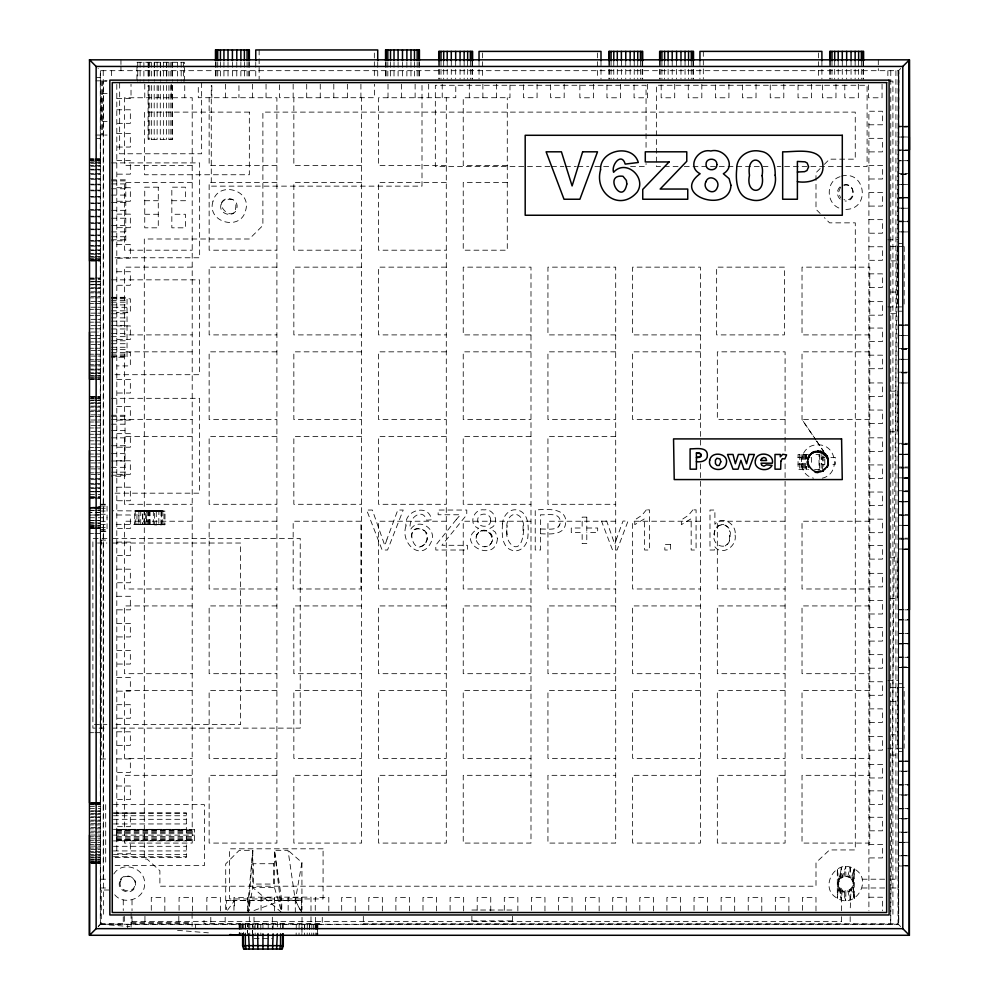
<?xml version="1.0" encoding="UTF-8"?>
<svg xmlns="http://www.w3.org/2000/svg" width="999" height="999" viewBox="0 0 999 999"><rect width="100%" height="100%" fill="white"/><g stroke="black" fill="none" stroke-linecap="round" stroke-linejoin="round"><path stroke-width="0.75" stroke-dasharray="5 3.75" d="M89.435 278.421L100.624 278.434L100.624 210.265L97.852 210.265M100.624 802.809L97.852 802.809L100.624 802.871L100.624 450.449L97.852 450.449M97.852 396.84L100.624 396.84L100.624 332.043L97.852 332.043M100.624 135.052L100.624 159.44L95.08 159.44M295.304 912.661L295.304 900.461L288.037 850.324L274.475 850.324L274.475 887.574L281.755 912.661L252.797 887.574L252.797 850.324L239.248 850.324L225.712 863.885L225.712 912.661M890.783 70.679L890.683 924.25L898.713 80.145L898.563 855.619M898.563 231.943L898.713 70.679L100.287 70.679L98.114 68.519M142.795 510.951L146.528 510.951L146.491 524.512L142.757 524.5L142.795 510.951L136.95 510.939L136.938 524.487L164.922 524.7L165.035 511.151L156.306 511.001L156.219 524.562L160.976 524.6L161.064 511.051L142.557 510.951L142.495 524.5L160.976 524.6L134.69 524.487L134.74 510.939L161.064 511.051L136.95 510.939L158.891 511.026L158.804 524.575L112.974 524.313M507.367 534.815C502.11 507.042 528.421 508.179 523.064 534.802C519.967 558.778 502.16 541.92 507.392 525.761M909.402 150.637L898.713 150.637L898.713 70.679L898.625 924.25M909.565 197.39L898.563 197.952L898.713 70.679L898.563 444.305L909.402 444.305M135.177 524.487L135.24 510.939L112.987 510.764M140.734 524.5L140.772 510.939M150.012 524.525L150.062 510.964M898.713 80.145L898.563 126.923L909.402 126.923M146.903 524.525L146.99 510.976L145.692 510.964L145.604 524.525L146.903 524.525L163.923 524.662L164.036 511.113L144.206 510.964L144.131 524.512L164.922 524.7M153.272 524.537L153.346 510.988M898.638 174.238L898.713 160.802L898.713 173.676M147.989 524.537L148.077 510.988L146.99 510.976L164.036 511.113M148.851 524.562L148.951 511.001L148.077 510.988M149.463 524.575L148.951 511.001M149.838 524.587L149.575 511.026M162.687 524.637L162.787 511.088M841.395 910.751L841.395 899.962L838.81 885.489L837.312 898.263L837.312 868.93L838.81 885.489L842.219 889.922L845.778 900.536L845.866 890.896C856.48 890.097 852.921 875.648 854.257 868.93C835.826 857.329 818.056 888.099 837.312 898.263C855.743 909.864 873.513 879.095 854.257 868.93L851.023 878.433L852.921 881.705L854.257 898.263L851.023 888.76L850.174 910.589M714.485 535.314C712.075 521.59 732.891 521.69 730.082 535.501C730.981 553.546 708.104 546.615 715.072 530.656M840.696 878.433L841.395 867.232L842.219 877.272L838.81 881.705L837.312 898.263M847.751 876.548L850.174 867.232L849.512 877.272L845.866 876.298L842.219 877.272L845.778 866.657L845.866 876.298M248.164 912.661L252.797 850.324L248.164 900.461L248.164 912.661L252.797 887.574L274.475 887.574M411.388 537.062C411.039 523.001 432.629 528.746 426.561 541.196C413.449 562.237 402.048 518.344 424.912 530.806M839.547 887.249L841.395 899.962L842.219 889.922L845.866 890.896M476.123 538.473C476.923 522.04 502.072 535.414 488.886 545.392C481.193 550.736 471.453 539.522 478.396 532.754C489.51 522.527 499.425 546.253 484.303 546.665M852.921 881.705L854.257 868.93L854.257 898.263L852.184 887.249M729.495 540.359L729.52 530.581M898.713 221.104L898.563 208.229M839.547 879.944L841.395 867.232L838.81 881.705L837.312 868.93M300.175 909.939L295.317 900.474L301.935 862.524L288.037 850.324M540.521 529.045C546.715 528.596 560.152 531.793 560.289 521.765C559.989 511.725 546.815 515.359 540.521 514.76L540.521 550.012L535.227 550.012L535.227 510.039C545.616 509.128 568.256 507.092 565.546 524.05C563.698 535.664 549.025 533.978 540.521 533.766M843.98 876.548L845.778 866.657M852.184 879.944L854.257 868.93M425.861 542.782L426.985 539.373L425.874 532.105M476.261 536.838C477.609 528.459 490.921 528.658 492.245 536.95M558.141 527.135L559.752 524.837M227.485 910.226L234.615 900.461L301.561 900.449L301.561 909.59M113.861 873.963C122.165 860.364 145.342 867.744 144.568 883.603C145.317 900.249 120.642 906.855 112.962 892.07M840.596 187.2L838.411 192.47L840.596 197.74M840.034 186.888C836.151 190.26 836.687 197.028 841.071 199.738M900.636 68.519L898.476 70.679L898.476 924.425L900.636 926.597M820.167 168.544L815.996 172.715L815.996 209.303L820.167 213.474M824.337 164.373L829.545 159.166L855.256 159.166L855.256 112.113L262.887 112.113L262.887 225.449L249.338 238.998L144.306 238.998L144.306 859.053L147.028 859.053L159.89 870.766L159.89 886.2L815.996 886.2L815.996 862.612L829.545 849.937L855.294 849.937L855.294 222.852L829.545 222.852L824.337 217.632M98.114 926.597L100.287 924.425L100.287 70.679M98.514 926.26L100.524 924.25L898.713 924.25L898.563 842.607L909.402 842.607M716.832 527.235L719.392 525.137M725.174 545.929L727.734 543.843M424.887 544.155L422.427 546.028L419.543 546.665M840.122 176.673C824.849 181.169 825.973 205.469 841.483 208.828M822.277 478.184C840.921 474.075 836.962 444.031 817.894 444.892C798.838 444.031 794.879 474.075 813.511 478.184M254.008 910.539L281.768 900.449L301.561 900.449L226.348 900.449L226.348 909.59M841.483 176.111C865.658 169.805 870.853 209.241 845.866 209.403M843.93 185.265C855.831 182.068 855.831 202.859 843.93 199.663M843.793 184.965C855.344 182.218 856.917 201.923 845.067 201.036M89.435 507.542L93.594 507.292M94.98 507.205L100.524 506.868M89.435 507.892L93.594 507.642M94.98 507.554L100.524 507.23M93.594 508.678L89.435 508.903L100.287 508.416M94.98 508.616L100.524 508.316M89.435 507.442L100.287 506.955M89.435 507.804L100.287 507.33M89.435 510.514L93.594 510.339M94.98 510.277L100.524 510.039M89.435 510.477L100.287 510.127M100.524 512.287L89.435 512.624L100.287 512.375M93.594 515.009L89.435 515.072L100.287 514.997M94.98 514.985L100.524 514.897M720.841 524.612L723.925 524.6M96.466 77.46L100.524 77.46M95.904 80.844L107.105 80.844M106.656 81.119L103.534 81.119L103.534 914.535L106.656 914.535M889.797 81.119L892.919 81.119L892.919 914.535L889.797 914.535M107.105 93.606L101.299 93.606L101.299 121.578L107.105 121.578M116.796 98.464L131.019 98.464L131.019 84.228M116.796 109.79L130.345 109.79L130.345 123.339L116.796 123.339M868.893 124.788L882.442 124.788L882.442 111.239L868.893 111.239L868.893 910.776M898.625 126.199L903.208 126.199M904.732 126.199L909.315 126.199M901.66 126.811L907.854 126.811M116.796 133.504L130.345 133.504L130.345 147.053L116.796 147.053M95.879 135.052L107.055 135.052M901.66 136.975L907.854 136.975M898.625 137.038L909.315 137.038M96.466 138.436L100.524 138.436M868.893 138.337L882.442 138.337L882.442 151.885L868.893 151.885M898.625 149.912L903.271 149.912M904.819 149.912L909.465 149.912M901.772 150.524L907.879 150.524M89.435 158.766L93.594 158.766M94.98 158.766L100.524 158.766M89.435 159.203L93.594 159.203M94.98 159.203L100.524 159.203M89.535 159.44L93.694 159.44M89.535 159.877L93.694 159.877M95.08 159.877L100.624 159.877M89.435 160.502L93.594 160.502M94.98 160.502L100.524 160.502M116.796 160.602L130.345 160.602L130.345 174.151L116.796 174.151M909.402 160.689L898.713 160.689L898.563 174.35L909.402 174.35M898.625 160.752L909.465 160.752M90.921 161.176L96.466 161.176M97.852 161.176L100.624 161.176M89.435 162.637L93.594 162.637M94.98 162.637L100.524 162.637M111.551 162.899L199.638 162.899L199.638 257.767L113.099 257.767M90.921 163.312L96.466 163.312M97.852 163.312L100.624 163.312M192.208 165.509L124.45 165.509L124.45 97.752L192.208 97.752L192.208 843.081L124.45 843.081L124.45 775.324L192.208 775.324M276.898 165.509L209.141 165.509L209.141 97.752M361.601 165.509L293.843 165.509L293.843 97.752L374.463 97.702L374.463 84.153M446.291 165.509L378.534 165.509L378.534 97.752L455.769 97.702L455.769 84.153M507.28 165.509L463.236 165.509L463.236 97.752L509.977 97.702L509.977 84.153M868.893 165.447L882.442 165.447L882.442 178.996L868.893 178.996M89.435 165.572L93.594 165.572M94.98 165.572L100.524 165.572M90.921 166.259L96.466 166.259M97.852 166.259L100.624 166.259M549.987 166.583L435.327 166.583L435.327 85.277L646.053 85.277L646.053 149.713M551.535 166.583L563.936 166.583M565.484 166.583L576.323 166.583M577.872 166.583L588.723 166.583M594.917 166.583L611.962 166.583M630.556 166.583L646.053 166.583L646.053 163.524M678.059 166.571L656.368 166.571L656.368 85.265L867.095 85.265L867.095 166.571L777.222 166.571M684.253 166.571L771.028 166.571M89.435 169.268L93.594 169.268M94.98 169.268L100.524 169.268M90.921 169.942L96.466 169.942M97.852 169.942L100.624 169.942M89.435 173.651L93.594 173.651M94.98 173.651L100.524 173.651M898.625 173.626L903.271 173.626M904.819 173.626L909.465 173.626M901.66 174.238L907.854 174.238M90.921 174.326L96.466 174.326M97.852 174.326L100.624 174.326M89.435 178.646L93.594 178.646M94.98 178.646L100.524 178.646M90.921 179.321L96.466 179.321M97.852 179.321L100.624 179.321M111.551 179.845L125.787 179.845L125.787 240.821L111.551 240.821M111.551 180.881L125.787 180.881M192.208 182.442L124.45 182.442L124.45 250.2L192.208 250.2M276.898 182.442L209.141 182.442L209.141 250.2L276.898 250.2M361.601 182.442L293.843 182.442L293.843 250.2L361.601 250.2M446.291 182.442L378.534 182.442L378.534 250.2L446.291 250.2M507.28 182.442L463.236 182.442L463.236 250.2L507.28 250.2L507.28 97.752M111.551 183.928L125.787 183.928M89.435 184.178L93.594 184.178M94.98 184.178L100.524 184.178M898.625 184.478L909.465 184.478M901.66 184.515L907.854 184.515M90.921 184.852L96.466 184.852M97.852 184.852L100.624 184.852M116.796 187.712L130.345 187.712L130.345 201.261L116.796 201.261M111.551 188.774L125.787 188.774M89.435 190.135L93.594 190.135M94.98 190.135L100.524 190.135M90.921 190.809L96.466 190.809M97.852 190.809L100.624 190.809M868.893 192.545L882.442 192.545L882.442 206.094L868.893 206.094M111.551 195.092L125.787 195.092M89.435 196.428L93.594 196.428M94.98 196.428L100.524 196.428M90.921 197.115L96.466 197.115M97.852 197.115L100.624 197.115M898.625 197.352L903.271 197.352M904.819 197.352L909.465 197.352M901.66 197.952L907.854 197.952M898.563 198.064L909.402 198.064M144.73 200.724L158.279 200.724M171.828 200.724L185.377 200.724L185.377 187.175L171.828 187.175L171.828 227.822L185.377 227.822L185.377 214.273L171.828 214.273M111.551 202.447L125.787 202.447M89.435 202.947L93.594 202.947M94.98 202.947L100.524 202.947M90.921 203.634L96.466 203.634M97.852 203.634L100.624 203.634M898.563 208.117L909.465 208.192M901.66 208.229L907.854 208.229M89.435 209.59L93.594 209.59M94.98 209.59L100.524 209.59M90.921 210.265L96.466 210.265M111.551 210.327L125.787 210.327M116.796 214.136L130.345 214.136L130.345 227.685L116.796 227.685M144.73 214.273L158.279 214.273M89.435 216.221L93.594 216.221M94.98 216.221L100.524 216.221M90.921 216.895L96.466 216.895M97.852 216.895L100.624 216.895M111.551 218.219L125.787 218.219M868.893 219.643L882.442 219.643L882.442 233.204L868.893 233.204M898.625 221.066L909.565 221.104M901.66 221.678L907.854 221.678M898.563 221.778L909.402 221.778M89.435 222.74L93.594 222.74M94.98 222.74L100.524 222.74M90.921 223.414L96.466 223.414M97.852 223.414L100.624 223.414M111.551 225.574L125.787 225.574M89.435 229.033L93.594 229.033M94.98 229.033L100.524 229.033M90.921 229.708L96.466 229.708M97.852 229.708L100.624 229.708M111.551 231.893L125.787 231.893M898.563 231.843L909.465 231.905M901.66 231.943L907.854 231.943M89.435 234.99L93.594 234.99M94.98 234.99L100.524 234.99M90.921 235.677L96.466 235.677M97.852 235.677L100.624 235.677M111.551 236.738L125.787 236.738M111.551 239.785L125.787 239.785M887.874 239.797L898.039 239.797M89.435 240.522L93.594 240.522M94.98 240.522L100.524 240.522M90.921 241.196L96.466 241.196M97.852 241.196L100.624 241.196M898.625 243.444L902.696 243.444M116.796 244.63L130.345 244.63L130.345 258.179L116.796 258.179M89.435 245.517L93.594 245.517M94.98 245.517L100.524 245.517M90.921 246.191L96.466 246.191M97.852 246.191L100.624 246.191M890.584 246.578L903.458 246.578M904.195 246.578L904.132 306.905M868.893 246.753L882.442 246.753L882.442 260.302L868.893 260.302M89.435 249.9L93.594 249.9M94.98 249.9L100.524 249.9M90.921 250.574L96.466 250.574M97.852 250.574L100.624 250.574M89.435 253.596L93.594 253.596M94.98 253.596L100.524 253.596M90.921 254.27L96.466 254.27M97.852 254.27L100.624 254.27M89.435 256.531L93.594 256.531M94.98 256.531L100.524 256.531M90.921 257.218L96.466 257.218M97.852 257.218L100.624 257.218M89.435 258.666L93.594 258.666M94.98 258.666L100.524 258.666M90.921 259.353L96.466 259.353M97.852 259.353L100.624 259.353M89.435 259.965L93.594 259.965M94.98 259.965L100.524 259.965M89.435 260.402L93.594 260.402M94.98 260.402L100.524 260.402M90.921 260.652L96.466 260.652M97.852 260.652L100.624 260.652M890.783 260.876L898.039 260.876M90.921 261.076L96.466 261.076M97.852 261.076L100.624 261.076M192.208 267.145L124.45 267.145L124.45 334.902L192.208 334.902M276.898 267.145L209.141 267.145L209.141 334.902L276.898 334.902M361.601 267.145L293.843 267.145L293.843 334.902L361.601 334.902M446.291 267.145L378.534 267.145L378.534 334.902L446.291 334.902M116.796 271.728L130.345 271.728L130.345 285.277L116.796 285.277M868.893 273.851L882.442 273.851L882.442 287.4L868.893 287.4M89.435 278.009L93.594 278.009M94.98 278.009L100.524 278.009M89.435 279.72L100.624 279.633M111.451 279.845L199.538 279.845L199.538 374.7L111.451 374.7M90.921 281.606L96.466 281.606M97.852 281.606L100.624 281.606M89.435 281.855L93.594 281.855M94.98 281.855L100.524 281.855M90.921 284.315L96.466 284.315M97.852 284.315L100.624 284.315M89.435 284.79L93.594 284.79M94.98 284.79L100.524 284.79M90.921 287.737L96.466 287.737M97.852 287.737L100.624 287.737M89.435 288.486L93.594 288.486M94.98 288.486L100.524 288.486M90.921 291.808L96.466 291.808M97.852 291.808L100.624 291.808M890.783 292.045L898.039 292.045M89.435 292.869L93.594 292.869M94.98 292.869L100.524 292.869M90.921 296.466L96.466 296.466M97.852 296.466L100.624 296.466M111.451 297.302L127.035 297.302L127.035 357.242L111.451 357.242M89.435 297.864L93.594 297.864M94.98 297.864L100.524 297.864M111.451 297.889L127.035 297.889M111.451 298.763L130.345 298.826L130.345 312.387L116.796 312.387M111.451 300.474L127.035 300.474M90.921 301.623L96.466 301.623M97.852 301.623L100.624 301.623M868.893 301.636L882.442 301.636L882.442 315.185L868.893 315.185M111.451 302.173L127.035 302.173M89.435 303.396L93.594 303.396M94.98 303.396L100.524 303.396M111.451 304.882L127.035 304.882M887.874 306.905L902.834 306.905M90.921 307.217L96.466 307.217M97.852 307.217L100.624 307.217M113.012 307.28L127.035 307.28M89.435 309.353L93.594 309.353M94.98 309.353L100.524 309.353M111.451 310.826L127.035 310.826M898.625 311.201L902.696 311.201M90.921 313.149L96.466 313.149M97.852 313.149L100.624 313.149M890.783 313.686L898.039 313.686M111.451 313.761L127.035 313.761M89.435 315.647L93.594 315.647M94.98 315.647L100.524 315.647M111.451 317.882L127.035 317.882M90.921 319.33L96.466 319.33M97.852 319.33L100.624 319.33M111.451 321.154L127.035 321.154M89.435 322.165L93.594 322.165M94.98 322.165L100.524 322.165M898.625 324.737L903.271 324.737M904.819 324.737L909.465 324.737M901.66 325.337L907.854 325.337M111.451 325.574L127.035 325.574M898.563 325.449L909.402 325.449M90.921 325.662L96.466 325.662M97.852 325.662L100.624 325.662M116.796 325.936L130.345 325.936L130.345 339.485L116.796 339.485M868.893 328.059L882.442 328.059L882.442 341.608L868.893 341.608M89.435 328.808L93.594 328.808M94.98 328.808L100.524 328.808M111.451 328.971L127.035 328.971M90.921 332.043L96.466 332.043M111.451 333.391L127.035 333.391M530.993 334.902L463.236 334.902L463.236 267.145L530.993 267.145L530.993 843.081L463.236 843.081L463.236 775.324L530.993 775.324M615.696 334.902L547.939 334.902L547.939 267.145L615.696 267.145L615.696 843.081L547.939 843.081L547.939 775.324L615.696 775.324M700.386 334.902L632.629 334.902L632.629 267.145L700.386 267.145L700.386 447.315M869.779 334.902L802.022 334.902L802.022 267.145L869.779 267.145L869.779 843.081L802.022 843.081L802.022 775.324L869.779 775.324M89.435 335.439L93.594 335.439M94.98 335.439L100.524 335.439M898.625 335.577L909.465 335.577M901.66 335.614L907.854 335.614M111.451 336.663L127.035 336.663M90.921 338.374L96.466 338.374M97.852 338.374L100.624 338.374M111.451 340.784L127.035 340.784M89.435 341.958L93.594 341.958M94.98 341.958L100.524 341.958M111.451 343.718L127.035 343.718M90.921 344.555L96.466 344.555M97.852 344.555L100.624 344.555M111.451 347.265L127.035 347.265M89.435 348.251L93.594 348.251M94.98 348.251L100.524 348.251M898.625 348.451L903.271 348.451M904.819 348.451L909.465 348.451M901.66 349.063L907.854 349.063M901.66 349.163L907.854 349.163M111.451 349.662L127.035 349.662M90.921 350.487L96.466 350.487M97.852 350.487L100.624 350.487M192.208 351.835L124.45 351.835L124.45 419.592L192.208 419.592M276.898 351.835L209.141 351.835L209.141 419.592L276.898 419.592M361.601 351.835L293.843 351.835L293.843 419.592L361.601 419.592M446.291 351.835L378.534 351.835L378.534 419.592L446.291 419.592M530.993 351.835L463.236 351.835L463.236 419.592L530.993 419.592M615.696 351.835L547.939 351.835L547.939 419.592L615.696 419.592M700.386 351.835L632.629 351.835L632.629 419.592L700.386 419.592M869.779 351.835L802.022 351.835L802.022 419.592L815.808 439.947M111.451 352.372L130.345 352.36L130.345 365.909L116.796 365.909M111.451 354.071L127.035 354.071M89.435 354.208L93.594 354.208M94.98 354.208L100.524 354.208M868.893 355.169L882.442 355.169L882.442 368.718L868.893 368.718M111.451 355.781L127.035 355.781M90.921 356.081L96.466 356.081M97.852 356.081L100.624 356.081M111.451 356.655L127.035 356.655M898.563 359.228L909.465 359.29M901.66 359.328L907.854 359.328M89.435 359.74L93.594 359.74M94.98 359.74L100.524 359.74M90.921 361.251L96.466 361.251M97.852 361.251L100.624 361.251M89.435 364.735L93.594 364.735M94.98 364.735L100.524 364.735M90.921 365.896L96.466 365.896M97.852 365.896L100.624 365.896M89.435 369.118L93.594 369.118M94.98 369.118L100.524 369.118M90.921 369.967L96.466 369.967M97.852 369.967L100.624 369.967M898.625 372.165L903.271 372.165M904.819 372.165L909.465 372.165M89.435 372.814L93.594 372.814M94.98 372.814L100.524 372.814M901.66 372.777L907.854 372.777M901.66 372.877L907.854 372.877M90.921 373.389L96.466 373.389M97.852 373.389L100.624 373.389M89.435 375.749L93.594 375.749M94.98 375.749L100.524 375.749M90.921 376.099L96.466 376.099M97.852 376.099L100.624 376.099M89.435 377.884L93.594 377.884M94.98 377.884L100.524 377.884M90.921 378.072L96.466 378.072M97.852 378.072L100.624 378.072M89.435 379.183L100.624 379.27M116.796 379.458L130.345 379.458L130.345 393.019L116.796 393.019M89.435 379.595L93.594 379.595M94.98 379.595L100.524 379.595M868.893 382.942L882.442 382.942L882.442 396.491L868.893 396.491M898.563 382.942L909.465 383.004M901.66 383.042L907.854 383.042M889.822 391.146L898.625 391.146M89.435 396.603L100.624 396.703M90.921 396.84L96.466 396.84M89.435 397.04L93.594 397.04M94.98 397.04L100.524 397.04M90.921 398.027L96.466 398.027M97.852 398.027L100.624 398.027M89.435 398.339L93.594 398.339M94.98 398.339L100.524 398.339M111.476 398.326L199.563 398.326L199.563 493.181L111.476 493.181M90.921 400L96.466 400M97.852 400L100.624 400M89.435 400.474L93.594 400.474M94.98 400.474L100.524 400.474M90.921 402.722L96.466 402.722M97.852 402.722L100.624 402.722M89.435 403.409L93.594 403.409M94.98 403.409L100.524 403.409M90.921 406.143L96.466 406.143M97.852 406.143L100.624 406.143M116.796 406.568L130.345 406.568L130.345 420.117L116.796 420.117M89.435 407.105L93.594 407.105M94.98 407.105L100.524 407.105M868.893 410.052L882.442 410.052L882.442 423.601L868.893 423.601M90.921 410.202L96.466 410.202M97.852 410.202L100.624 410.202M89.435 411.488L93.594 411.488M94.98 411.488L100.524 411.488M90.921 414.86L96.466 414.86M97.852 414.86L100.624 414.86M111.476 415.259L125.037 415.259L125.037 476.248L111.476 476.248M111.476 416.308L125.037 416.308M89.435 416.483L93.594 416.483M94.98 416.483L100.524 416.483M111.476 419.355L125.037 419.355M785.089 419.592L717.332 419.592L717.332 351.835L785.089 351.835L785.089 451.935M869.779 419.592L802.022 419.592L815.746 439.71M90.921 420.017L96.466 420.017M97.852 420.017L100.624 420.017M89.435 422.015L93.594 422.015M94.98 422.015L100.524 422.015M111.476 424.2L125.037 424.2M90.921 425.611L96.466 425.611M97.852 425.611L100.624 425.611M89.435 427.972L93.594 427.972M94.98 427.972L100.524 427.972M111.476 430.507L125.037 430.507M90.921 431.543L96.466 431.543M97.852 431.543L100.624 431.543M889.822 431.793L898.625 431.793M116.796 433.666L130.345 433.666L130.345 447.215L116.796 447.215M89.435 434.265L93.594 434.265M94.98 434.265L100.524 434.265M192.208 436.538L124.45 436.538L124.45 504.295L192.208 504.295M276.898 436.538L209.141 436.538L209.141 504.295L276.898 504.295M361.601 436.538L293.843 436.538L293.843 504.295L361.601 504.295M446.291 436.538L378.534 436.538L378.534 504.295L446.291 504.295M530.993 436.538L463.236 436.538L463.236 504.295L530.993 504.295M615.696 436.538L547.939 436.538L547.939 504.295L615.696 504.295M90.921 437.724L96.466 437.724M97.852 437.724L100.624 437.724M111.476 437.862L125.037 437.862M868.893 437.824L882.442 437.824L882.442 451.386L868.893 451.386M89.435 440.796L93.594 440.796M94.98 440.796L100.524 440.796M898.625 443.306L903.271 443.306M904.819 443.306L909.465 443.306M90.921 444.056L96.466 444.056M97.852 444.056L100.624 444.056M901.66 444.193L907.854 444.193M111.476 445.754L125.037 445.754M89.435 447.427L93.594 447.427M94.98 447.427L100.524 447.427M90.921 450.449L96.466 450.449M111.476 453.646L125.037 453.646M89.435 454.058L93.594 454.058M94.98 454.058L100.524 454.058M898.625 454.145L903.271 454.145M904.819 454.145L909.465 454.145M898.563 454.358L909.402 454.358M808.553 454.495L798.064 454.495L798.064 469.405L808.553 469.405M815.996 454.495L819.03 454.495L819.03 469.405M901.66 454.458L907.854 454.458M90.921 456.78L96.466 456.78M97.852 456.78L100.624 456.78M797.889 457.342L809.939 457.342M824.862 457.567L821.852 457.567L821.852 464.335L824.862 464.335M830.893 457.567L835.401 457.567L835.401 464.335L830.893 464.335M89.435 460.576L93.594 460.576M94.98 460.576L100.524 460.576M116.796 460.776L130.345 460.776L130.345 474.325L116.796 474.325M111.476 461.001L125.037 461.001M90.921 462.962L96.466 462.962M97.852 462.962L100.624 462.962M797.889 464.123L808.428 464.123M868.893 464.935L882.442 464.935L882.442 478.484L868.893 478.484M89.435 466.87L93.594 466.87M94.98 466.87L100.524 466.87M898.625 467.02L903.271 467.02M904.819 467.02L909.465 467.02M111.476 467.32L125.037 467.32M901.66 467.907L907.854 467.907M898.563 468.019L909.402 468.019M90.921 468.893L96.466 468.893M97.852 468.893L100.624 468.893M814.535 469.405L821.827 469.405M111.476 472.165L125.037 472.165M89.435 472.839L93.594 472.839M94.98 472.839L100.524 472.839M90.921 474.488L96.466 474.488M97.852 474.488L100.624 474.488M111.476 475.212L125.037 475.212M898.625 477.859L903.271 477.859M904.819 477.859L909.465 477.859M89.435 478.359L93.594 478.359M94.98 478.359L100.524 478.359M90.921 479.645L96.466 479.645M97.852 479.645L100.624 479.645M89.435 483.354L93.594 483.354M94.98 483.354L100.524 483.354M90.921 484.303L96.466 484.303M97.852 484.303L100.624 484.303M116.796 487.2L130.345 487.2L130.345 500.749L116.796 500.749M89.435 487.737L93.594 487.737M94.98 487.737L100.524 487.737M90.921 488.361L96.466 488.361M97.852 488.361L100.624 488.361M898.625 490.734L903.296 490.784M904.819 490.734L909.465 490.734M89.435 491.433L93.594 491.433M94.98 491.433L100.524 491.433M90.921 491.783L96.466 491.783M97.852 491.783L100.624 491.783M868.893 492.032L882.442 492.032L882.442 505.581L868.893 505.581M89.435 494.38L100.624 494.505M89.435 496.515L100.624 496.478M90.921 497.664L96.466 497.664M97.852 497.664L100.624 497.664M89.435 497.802L100.624 497.802M89.435 498.239L93.594 498.239M94.98 498.239L100.524 498.239M898.625 501.585L903.271 501.585M904.819 501.585L909.465 501.585M898.563 501.785L909.402 501.785M901.66 501.898L907.854 501.898M100.287 504.245L107.055 504.245L107.055 531.356L100.287 531.356M100.287 504.707L107.055 504.707M100.287 506.068L107.055 506.068M100.287 508.216L107.055 508.216M100.287 511.026L107.055 511.026M100.287 514.285L107.055 514.285M898.625 514.448L903.296 514.497M904.819 514.448L909.465 514.448M116.796 514.985L130.345 514.985L130.345 528.533L116.796 528.533M901.66 515.334L907.854 515.334M898.563 515.447L909.402 515.447M89.435 517.707L107.055 517.794M868.893 519.143L882.442 519.143L882.442 532.692L868.893 532.692M100.287 521.303L107.055 521.303M192.208 521.228L124.45 521.228L124.45 588.985L192.208 588.985M276.898 521.228L209.141 521.228L209.141 588.985L276.898 588.985M446.291 521.228L378.534 521.228L378.534 588.985L446.291 588.985M530.993 521.228L463.236 521.228L463.236 588.985L530.993 588.985M615.696 521.228L547.939 521.228L547.939 588.985L615.696 588.985M700.386 521.228L632.629 521.228L632.629 588.985L700.386 588.985M785.089 521.228L717.332 521.228L717.332 588.985L785.089 588.985M869.779 521.228L802.022 521.228L802.022 588.985L869.779 588.985M100.287 524.575L107.055 524.575M898.625 525.299L903.271 525.299M904.819 525.299L909.465 525.299M100.287 527.385L107.055 527.385M586.788 528.009L597.677 528.009L597.677 532.592L586.788 532.592M100.287 529.532L107.055 529.532M100.287 530.894L107.055 530.894M89.435 533.466L93.594 533.466M94.98 533.466L100.524 533.466M898.625 538.174L903.296 538.211M904.819 538.174L909.465 538.174M106.918 538.399L92.882 538.399L92.882 728.121L106.918 728.121M113.149 538.399L300.224 538.399L300.224 728.121L113.149 728.121M901.66 539.048L907.854 539.048M898.563 539.16L909.402 539.16M100.624 540.122L109.915 540.122M116.796 542.082L130.345 542.082L130.345 555.631L116.796 555.631M97.552 543.031L106.881 543.031M113.099 543.031L240.597 543.031L240.597 724.625L113.099 724.625M868.893 545.566L882.442 545.566L882.442 559.115L868.893 559.115M898.625 549.013L903.271 549.013M904.819 549.013L909.465 549.013M889.822 557.829L898.625 557.829M116.796 569.18L130.345 569.18L130.345 582.742L116.796 582.742M868.893 573.339L882.442 573.339L882.442 586.9L868.893 586.9M116.796 596.291L130.345 596.291L130.345 609.84L116.796 609.84M889.822 598.476L898.625 598.476M868.893 600.449L882.442 600.449L882.442 613.998L868.893 613.998M192.208 605.931L124.45 605.931L124.45 673.688L192.208 673.688M276.898 605.931L209.141 605.931L209.141 673.688L276.898 673.688M361.601 605.931L293.843 605.931L293.843 673.688L361.601 673.688M446.291 605.931L378.534 605.931L378.534 673.688L446.291 673.688M530.993 605.931L463.236 605.931L463.236 673.688L530.993 673.688M615.696 605.931L547.939 605.931L547.939 673.688L615.696 673.688M700.386 605.931L632.629 605.931L632.629 673.688L700.386 673.688M785.089 605.931L717.332 605.931L717.332 673.688L785.089 673.688M869.779 605.931L802.022 605.931L802.022 673.688L869.779 673.688M898.563 609.627L909.402 609.627M898.625 609.852L903.271 609.852M904.819 609.852L909.465 609.852M898.563 619.68L909.402 619.68M898.625 620.017L903.271 620.017M904.819 620.017L909.465 620.017M116.796 623.388L130.345 623.388L130.345 636.937L116.796 636.937M868.893 627.547L882.442 627.547L882.442 641.096L868.893 641.096M898.563 633.341L909.402 633.341M898.625 633.566L903.271 633.566M904.819 633.566L909.465 633.566M901.66 643.506L907.854 643.393M898.625 643.731L903.271 643.731M904.819 643.731L909.465 643.731M898.713 643.918L909.565 643.918M116.796 650.499L130.345 650.499L130.345 664.048L116.796 664.048M868.893 654.657L882.442 654.657L882.442 668.206L868.893 668.206M898.563 657.055L909.402 657.055M898.625 657.292L903.271 657.292M904.819 657.292L909.465 657.292M901.66 667.12L907.854 667.12M901.66 667.22L907.854 667.22M898.625 667.444L903.271 667.444M904.819 667.444L909.465 667.444M898.713 667.632L908.016 667.632M116.796 677.597L130.345 677.597L130.345 691.146L116.796 691.146M887.874 680.631L898.039 680.631M868.893 681.755L882.442 681.755L882.442 695.304L868.893 695.304M898.625 683.716L902.696 683.716M890.584 687.399L904.132 687.399L904.132 748.288M192.208 690.621L124.45 690.621L124.45 758.391L192.208 758.391M276.898 690.621L209.141 690.621L209.141 758.391L276.898 758.391M361.601 690.621L293.843 690.621L293.843 758.391L361.601 758.391M446.291 690.621L378.534 690.621L378.534 758.391L446.291 758.391M530.993 690.621L463.236 690.621L463.236 758.391L530.993 758.391M615.696 690.621L547.939 690.621L547.939 758.391L615.696 758.391M700.386 690.621L632.629 690.621L632.629 758.391L700.386 758.391M785.089 690.621L717.332 690.621L717.332 758.391L785.089 758.391M869.779 690.621L802.022 690.621L802.022 758.391L869.779 758.391M890.783 701.648L898.039 701.648M116.796 704.695L130.345 704.695L130.345 718.256L116.796 718.256M868.893 708.865L882.442 708.865L882.442 722.414L868.893 722.414M94.443 724.625L106.881 724.625M116.796 731.805L130.345 731.805L130.345 745.354L116.796 745.354M89.435 732.679L93.594 732.679M94.98 732.679L100.524 732.679M890.783 734.852L898.039 734.852M868.893 736.638L882.442 736.638L882.442 750.187L868.893 750.187M887.874 748.288L902.784 748.288M898.625 751.473L902.696 751.473M890.783 755.057L898.039 755.057M100.624 758.978L109.915 758.978M116.796 758.903L130.345 758.903L130.345 772.464L116.796 772.464M898.625 760.951L903.271 760.951M904.819 760.951L909.465 760.951M901.66 761.3L907.854 761.3M898.563 761.4L909.402 761.4M868.893 764.422L882.442 764.422L882.442 777.971L868.893 777.971M898.625 771.116L903.271 771.116M904.819 771.116L909.465 771.116M901.66 771.465L907.854 771.565M276.898 775.324L209.141 775.324L209.141 843.081L276.898 843.081L276.898 97.752L198.289 97.702L198.289 84.153M361.601 775.324L293.843 775.324L293.843 843.081L361.601 843.081L361.601 97.752M446.291 775.324L378.534 775.324L378.534 843.081L446.291 843.081L446.291 97.752M700.386 775.324L632.629 775.324L632.629 843.081L700.386 843.081L700.386 462.712M785.089 775.324L717.332 775.324L717.332 843.081L785.089 843.081L785.089 461.001M898.625 784.677L903.271 784.677M904.819 784.677L909.465 784.677M898.563 785.127L909.402 785.127M116.796 786.013L130.345 786.013L130.345 799.562L116.796 799.562M868.893 790.846L882.442 790.846L882.442 804.395L868.893 804.395M898.625 794.829L903.271 794.829M904.819 794.829L909.465 794.829M901.66 795.179L907.854 795.179M89.435 802.434L93.594 802.572M94.98 802.434L100.524 802.572M89.435 803.346L93.594 803.346M94.98 803.346L100.524 803.346M90.921 803.583L96.466 803.583M97.852 803.583L100.624 803.583M89.435 804.632L93.594 804.632M94.98 804.632L100.524 804.632M113.424 804.632L204.383 804.632L204.383 865.621L113.424 865.621M90.921 804.769L96.466 804.769M97.852 804.769L100.624 804.769M89.435 806.393L100.624 806.393M898.625 808.391L903.271 808.391M904.819 808.391L909.465 808.391M89.435 808.603L100.624 808.453M898.563 808.84L909.402 808.84M90.921 810.888L96.466 810.888M97.852 810.888L100.624 810.888M89.435 811.238L93.594 811.238M94.98 811.238L100.524 811.238M113.461 812.761L186.338 812.761L186.338 857.479L113.461 857.479M116.796 813.111L130.345 813.111L130.345 826.66L116.796 826.66M113.461 813.523L186.338 813.523M90.921 813.686L96.466 813.686M97.852 813.686L100.624 813.686M89.435 814.235L93.594 814.235M94.98 814.235L100.524 814.235M113.461 815.758L186.338 815.758M90.921 816.782L96.466 816.782M97.852 816.782L100.624 816.782M868.893 817.269L882.442 817.269L882.442 830.818L868.893 830.818M89.435 817.557L93.594 817.557M94.98 817.557L100.524 817.557M898.625 818.556L903.271 818.556M904.819 818.556L909.465 818.556M901.66 819.005L907.854 818.893M113.461 819.317L186.338 819.317M90.921 820.142L96.466 820.142M97.852 820.142L100.624 820.142M89.435 821.128L93.594 821.128M94.98 821.128L100.524 821.128M90.921 823.7L96.466 823.7M97.852 823.7L100.624 823.7M113.461 823.95L186.338 823.95M89.435 824.912L93.594 824.912M94.98 824.912L100.524 824.912M90.921 827.409L96.466 827.409M97.852 827.409L100.624 827.409M89.435 828.82L93.594 828.82M94.98 828.82L100.524 828.82M113.461 829.332L186.338 829.332M116.558 829.894L194.48 829.894M116.558 830.431L194.48 830.431M90.921 831.205L96.466 831.205M97.852 831.205L100.624 831.205M116.558 831.293L194.48 831.293M898.625 832.105L903.271 832.105M904.819 832.105L909.465 832.105M116.558 832.417L194.48 832.417M901.66 832.554L907.854 832.554M89.435 832.804L93.594 832.804M94.98 832.804L100.524 832.804M116.558 833.715L194.48 833.715M90.921 835.027L96.466 835.027M97.852 835.027L100.624 835.027L100.624 890.009L109.915 890.009M113.461 835.127L194.48 835.127M116.558 836.525L194.48 836.525M89.435 836.775L93.594 836.775M94.98 836.775L100.524 836.775M116.558 837.836L194.48 837.836M90.921 838.835L96.466 838.835M97.852 838.835L100.624 838.835M116.558 838.96L194.48 838.96M116.558 839.822L194.48 839.822M116.796 840.221L130.345 840.221L130.345 853.77L116.796 853.77L116.796 84.228M116.558 840.359L194.48 840.359M89.435 840.696L93.594 840.696M94.98 840.696L100.524 840.696M113.461 840.908L186.338 840.908M898.625 842.269L903.271 842.269M904.819 842.269L909.465 842.269M90.921 842.544L96.466 842.544M97.852 842.544L100.624 842.544M868.893 844.38L882.442 844.38L882.442 857.929L868.893 857.929M89.435 844.467L93.594 844.467M94.98 844.467L100.524 844.467M90.921 846.103L96.466 846.103M97.852 846.103L100.624 846.103M113.461 846.303L186.338 846.303M89.435 848.039L93.594 848.039M94.98 848.039L100.524 848.039M90.921 849.45L96.466 849.45M97.852 849.45L100.624 849.45M113.461 850.936L186.338 850.936M89.435 851.36L93.594 851.36M94.98 851.36L100.524 851.36M90.921 852.559L96.466 852.559M97.852 852.559L100.624 852.559M89.435 854.357L93.594 854.357M94.98 854.357L100.524 854.357M113.461 854.495L186.338 854.495M90.921 855.344L96.466 855.344M97.852 855.344L100.624 855.344M901.66 855.619L907.854 855.619M898.625 855.818L903.271 855.818M904.819 855.818L909.465 855.818M113.461 856.717L186.338 856.717M89.435 856.992L93.594 856.992M94.98 856.992L100.524 856.992M90.921 857.791L96.466 857.791M97.852 857.791L100.624 857.791M89.435 859.202L93.594 859.202M94.98 859.202L100.524 859.202M90.921 859.839L96.466 859.839M97.852 859.839L100.624 859.839M89.435 860.963L93.594 860.963M94.98 860.963L100.524 860.963M90.921 861.463L96.466 861.463M97.852 861.463L100.624 861.463M89.435 862.249L93.594 862.249M94.98 862.249L100.524 862.249M90.921 862.649L96.466 862.649M97.852 862.649L100.624 862.649M89.435 863.024L93.594 863.161M94.98 863.024L100.524 863.161M907.854 865.683L898.563 865.683L898.713 924.25M898.625 865.983L903.271 865.983M904.819 865.983L909.465 865.983M100.524 879.207L109.927 879.207M862.149 879.207L888.236 879.207M889.772 879.207L898.625 879.207M100.524 887.986L109.74 887.986M862.149 887.986L884.952 887.986M891.021 887.986L898.625 887.986M868.893 897.227L882.442 897.227L882.442 910.776M471.878 910.027L512.537 910.027M471.878 920.866L512.537 920.866M132.018 921.54L841.395 921.54M131.106 922.364L192.095 922.364M131.106 923.576L192.095 923.576M363.324 923.75L898.039 923.75L898.039 70.679M100.287 924.425L898.476 924.425M254.021 938.398L272.327 938.398M142.757 524.5L136.938 524.487L158.804 524.575L134.69 524.487M226.348 900.449L234.615 900.461L234.615 909.614M135.24 510.939L158.891 511.026L134.74 510.939M146.99 510.976L165.035 511.151M89.435 520.479L100.287 520.604M89.435 520.342L93.594 520.404M94.98 520.429L100.524 520.516M89.435 522.976L100.287 523.214M89.435 522.789L93.594 522.914M94.98 522.952L100.524 523.126M89.435 525.112L100.287 525.462M89.435 526.76L100.287 527.185M89.435 524.887L93.594 525.074M94.98 525.137L100.524 525.374M89.435 527.797L100.287 528.271M89.435 528.146L100.287 528.646M89.435 526.51L93.594 526.723M94.98 526.798L100.524 527.097M89.435 527.522L93.594 527.772M94.98 527.847L100.524 528.171M89.435 527.872L93.594 528.121M94.98 528.209L100.524 528.546M100.524 924.25L129.795 926.572M177.56 930.369L208.379 932.829M232.992 199.563C204.42 197.065 238.224 230.856 235.727 202.298M725.349 525.112L727.834 527.135M816.608 440.971L823.463 451.024M816.67 441.221L825.286 453.946M295.304 900.461L301.935 912.661M847.751 890.646L850.174 899.962L849.512 889.922M843.98 890.646L845.778 900.536M281.393 909.614L274.475 850.324L281.755 900.461L281.768 912.661M852.921 885.489L854.257 898.263M850.174 867.232L851.023 878.433M840.696 888.76L841.395 899.962M897.364 246.578L897.364 306.905M897.364 687.399L897.364 748.288M897.264 391.146L897.264 431.793M897.264 557.829L897.264 598.476M895.916 70.679L895.916 879.207M887.874 70.679L887.874 78.484M882.055 84.228L882.055 97.79L868.506 97.79L868.506 84.228M878.296 59.84L878.296 70.679M863.611 60.627L863.611 79.108M863.024 60.627L863.024 79.108M861.338 60.627L861.338 79.108M858.641 60.627L858.641 79.108M858.341 84.228L858.341 97.79L844.792 97.79L844.792 84.228M855.132 60.627L855.132 79.108M851.048 60.627L851.048 79.108M850.174 916.657L850.174 924.25M846.665 60.627L846.665 79.108M842.282 60.627L842.282 79.108M841.395 916.657L841.395 924.25M838.198 60.627L838.198 79.108M835.976 84.228L835.976 97.79L822.427 97.79L822.427 84.228M834.689 60.627L834.689 79.108M831.992 60.627L831.992 79.108M830.306 60.627L830.306 79.108M829.732 60.627L829.732 79.108M824.812 458.966L824.812 466.421M823.763 455.981L823.763 466.421M822.539 455.981L822.539 469.405M821.902 60.627L821.902 79.108M821.153 454.495L821.153 469.405M819.617 454.495L819.617 469.405M818.506 52.922L818.506 79.108M815.983 910.988L815.983 897.439L802.434 897.439L802.434 910.988M811.588 84.228L811.588 97.79L798.039 97.79L798.039 84.228M811.438 457.342L811.438 464.123M806.643 454.495L806.643 458.966M806.643 466.421L806.643 469.405M806.106 454.495L806.106 458.966M806.106 466.421L806.106 469.405M805.419 454.495L805.419 469.405M804.582 454.495L804.582 469.405M803.583 454.495L803.583 469.405M802.434 454.495L802.434 469.405M801.136 454.495L801.136 469.405M799.687 454.495L799.687 469.405M788.885 910.988L788.885 897.439L775.336 897.439L775.336 910.988M783.803 84.228L783.803 97.79L770.254 97.79L770.254 84.228M761.787 910.988L761.787 897.439L748.226 897.439L748.226 910.988M756.031 84.228L756.031 97.79L742.469 97.79L742.469 84.228M734.677 910.988L734.677 897.439L721.128 897.439L721.128 910.988M728.92 84.228L728.92 97.79L715.371 97.79L715.371 84.228M707.579 910.988L707.579 897.439L694.03 897.439L694.03 910.988M703.321 51.386L703.321 79.108M701.822 84.228L701.822 97.79L688.274 97.79L688.274 84.228M699.937 60.627L699.937 79.108M693.518 60.627L693.518 79.108M692.944 60.627L692.944 79.108M691.258 60.627L691.258 79.108M688.561 60.627L688.561 79.108M685.052 60.627L685.052 79.108M680.968 60.627L680.968 79.108M680.469 910.988L680.469 897.439L666.92 897.439L666.92 910.988M676.585 60.627L676.585 79.108M674.712 84.228L674.712 97.79L661.163 97.79L661.163 84.228M672.202 60.627L672.202 79.108M668.119 60.627L668.119 79.108M664.61 60.627L664.61 79.108M661.912 60.627L661.912 79.108M660.214 60.627L660.214 79.108M659.64 60.627L659.64 79.108M653.371 910.988L653.371 897.439L639.822 897.439L639.822 910.988M647.614 84.228L647.614 97.79L634.065 97.79L634.065 84.228M642.694 60.639L642.694 79.121M642.12 60.639L642.12 79.121M640.434 60.639L640.434 79.121M637.737 60.639L637.737 79.121M634.228 60.639L634.228 79.121M630.144 60.639L630.144 79.121M626.261 910.988L626.261 897.439L612.712 897.439L612.712 910.988M625.761 60.639L625.761 79.121M621.378 60.639L621.378 79.121M620.516 84.228L620.516 97.79L606.955 97.79L606.955 84.228M617.295 60.639L617.295 79.121M613.786 60.639L613.786 79.121M611.088 60.639L611.088 79.121M609.402 60.639L609.402 79.121M608.816 60.639L608.816 79.121M600.998 60.639L600.998 79.121M599.163 910.988L599.163 897.439L585.614 897.439L585.614 910.988M597.602 52.935L597.602 79.121M593.406 84.228L593.406 97.79L579.857 97.79L579.857 84.228M572.065 910.988L572.065 897.439L558.503 897.439L558.503 910.988M564.185 84.153L564.185 97.702L550.636 97.702L550.636 84.153M544.954 910.988L544.954 897.439L531.406 897.439L531.406 910.988M537.075 84.153L537.075 97.702L523.526 97.702L523.526 84.153M523.064 525.774L523.064 534.802M517.857 910.988L517.857 897.439L504.308 897.439L504.308 910.988M512.537 916.22L512.537 924.25M496.428 84.153L496.428 97.702M490.746 910.988L490.746 897.439L477.197 897.439L477.197 910.988M482.879 84.153L482.879 97.702M482.417 52.935L482.417 79.121M479.033 60.639L479.033 79.121M472.614 60.639L472.614 79.121M472.04 60.639L472.04 79.121M471.878 916.22L471.878 924.25M470.342 60.639L470.342 79.121M469.318 84.153L469.318 97.702M467.657 60.639L467.657 79.121M464.148 60.639L464.148 79.121M463.648 910.988L463.648 897.439L450.099 897.439L450.099 910.988M460.064 60.639L460.064 79.121M455.681 60.639L455.681 79.121M451.286 60.639L451.286 79.121M447.202 60.639L447.202 79.121M443.693 60.639L443.693 79.121M442.22 84.153L442.22 97.702M441.009 60.639L441.009 79.121M439.31 60.639L439.31 79.121M438.736 60.639L438.736 79.121M436.551 910.988L436.551 897.439L422.989 897.439L422.989 910.988M428.671 84.153L428.671 97.702M422.003 85.377L422.003 186.139L211.276 186.139L211.276 85.377M419.43 62.275L419.43 79.208M418.856 62.275L418.856 79.208M417.157 62.275L417.157 79.208M415.122 84.153L415.122 97.702M414.473 62.275L414.473 79.208M410.964 62.275L410.964 79.208M409.44 910.988L409.44 897.439L395.891 897.439L395.891 910.988M406.88 62.275L406.88 79.208M402.485 62.275L402.485 79.208M401.561 84.153L401.561 97.702M398.102 62.275L398.102 79.208M394.018 62.275L394.018 79.208M390.509 62.275L390.509 79.208M388.012 84.153L388.012 97.702M387.824 62.275L387.824 79.208M386.126 62.275L386.126 79.208M385.552 62.275L385.552 79.208M382.342 910.988L382.342 897.439L368.781 897.439L368.781 910.988M377.722 62.275L377.722 79.208M374.338 53.034L374.338 79.208M363.324 916.37L363.324 924.25M360.914 84.153L360.914 97.702M355.232 910.988L355.232 897.439L341.683 897.439L341.683 910.988M347.365 84.153L347.365 97.702M333.803 84.153L333.803 97.702M328.808 910.988L328.808 897.439L315.259 897.439L315.259 910.988M322.252 917.294L322.252 923.501L204.021 923.501L204.021 917.294M320.254 84.153L320.254 97.702M317.894 924.25L317.757 935.276M317.37 932.517L317.37 924.25L317.295 935.276M316.521 924.25L316.521 932.517M316.446 924.25L316.446 935.276M315.484 917.294L315.484 923.501M315.309 924.25L315.309 932.517M315.222 924.25L315.222 935.276M313.661 924.25L313.661 935.276M311.863 924.25L311.775 935.276M310.989 910.701L310.989 897.152L249.325 897.152L249.325 910.701M310.989 916.72L310.989 924.25M309.69 924.25L309.69 932.517M309.603 924.25L309.603 935.276M307.292 924.25L307.192 935.276M306.705 84.153L306.705 97.702M304.695 924.25L304.695 932.517M304.595 924.25L304.595 935.276M301.935 862.524L301.935 909.627M302.023 917.307L302.023 923.501M301.96 932.517L301.96 924.25L301.848 935.276M301.71 910.988L301.71 897.439L288.149 897.439L288.149 910.988M299.126 924.25L299.013 935.276M296.266 924.25L296.141 935.276M293.157 84.153L293.157 97.702L279.595 97.702L279.595 84.153M283.279 923.501L283.279 929.42M282.58 923.501L282.58 929.42M280.557 923.501L280.557 929.42M277.322 921.952L277.322 929.42M274.6 910.988L274.6 897.439L261.051 897.439L261.051 910.988M273.114 923.501L273.114 929.42M272.327 917.194L272.327 929.32M268.207 923.501L268.207 929.42M266.046 84.153L266.046 97.702M262.949 923.501L262.949 929.42M260.776 924.25L260.864 935.276M259.141 49.95L259.141 79.208M257.917 924.25L257.992 935.276M257.692 923.501L257.692 929.42M255.756 62.275L255.756 79.208M255.095 924.25L255.157 935.276M254.021 917.194L254.021 929.307M252.784 923.501L252.784 929.42M252.497 84.153L252.497 97.702M252.41 935.276L252.41 924.25L252.36 932.517M249.762 924.25L249.812 935.276M249.35 62.275L249.35 79.208M249.325 916.72L249.325 924.25M248.763 62.275L248.763 79.208M248.576 923.501L248.576 929.42M247.502 910.988L247.502 897.439L233.953 897.439L233.953 910.988M247.402 935.276L247.402 924.25L247.377 932.517M247.078 62.275L247.078 79.208M245.342 923.501L245.342 929.42M245.242 924.25L245.242 935.276M244.38 62.275L244.38 79.208M243.319 923.501L243.344 935.276M242.62 923.501L242.62 929.42M241.783 924.25L241.783 935.276M240.871 62.275L240.871 79.208M240.559 924.25L240.559 935.276M239.71 924.25L239.71 935.276M239.273 924.25L239.273 935.276L239.186 924.25M238.948 85.652L238.948 97.702M236.788 62.275L236.788 79.208M232.405 62.275L232.405 79.208M228.022 62.275L228.022 79.208M225.399 84.153L225.399 97.702M225.162 917.307L225.162 923.501M223.938 62.275L223.938 79.208M220.429 62.275L220.429 79.208M220.392 910.988L220.392 897.439L206.843 897.439L206.843 910.988M217.732 62.275L217.732 79.208M216.046 62.275L216.046 79.208M215.472 62.275L215.472 79.208M211.838 85.652L211.838 97.702M210.801 917.294L210.801 923.501M201.636 82.63L201.636 153.771L119.655 153.771L119.655 82.63M195.442 924.25L195.442 928.321M192.62 910.988L192.62 897.439L179.071 897.439L179.071 910.988M192.095 913.411L192.095 926.373M184.74 85.652L184.74 97.702M184.365 81.181L184.365 62.3L136.938 62.3L136.938 81.181M183.554 62.3L183.554 81.181M181.181 62.3L181.181 81.181M178.821 916.32L178.821 923.576M177.422 62.3L177.422 81.181M172.502 62.3L172.502 81.181M172.49 85.477L172.49 139.548L148.089 139.548L148.089 85.477M172.065 62.3L172.065 79.296M172.065 85.477L172.065 139.548M171.191 84.153L171.191 97.702M170.854 62.3L170.854 79.296M170.854 85.477L170.854 139.548M168.918 62.3L168.918 79.296M168.918 85.477L168.918 139.548M166.783 62.3L166.783 81.181M166.383 62.3L166.383 79.296M166.383 85.477L166.383 139.548M164.835 910.988L164.835 897.439L151.286 897.439L151.286 910.988M163.449 62.3L163.449 79.296M163.449 85.477L163.449 139.548M160.652 62.3L160.652 81.181M160.29 62.3L160.29 79.296M160.29 85.477L160.29 139.548M158.317 85.652L158.317 97.702M157.13 62.3L157.13 79.296M157.13 85.477L157.13 139.548M154.508 62.3L154.508 81.181M154.196 62.3L154.196 79.296M154.196 85.477L154.196 139.548M151.661 62.3L151.661 79.296M151.661 85.477L151.661 139.548M149.725 62.3L149.725 79.296M149.725 85.477L149.725 139.548M148.789 62.3L148.789 81.181M148.501 62.3L148.501 79.296M148.501 85.477L148.501 139.548M148.089 62.3L148.089 79.296M144.942 916.32L144.942 923.576M144.768 84.153L144.768 97.702M143.881 62.3L143.881 81.181M140.11 62.3L140.11 81.181M137.737 62.3L137.737 81.181M132.018 899.962L132.018 910.751M132.018 916.657L132.018 924.25M131.106 913.411L131.106 929.045M127.685 924.25L127.685 928.321M124.338 916.32L124.338 923.576L101.299 923.576L101.299 890.009M123.252 899.962L123.252 910.589M123.252 916.657L123.252 924.25M120.954 59.84L120.954 64.485M120.954 66.034L120.954 70.679M111.463 70.679L111.463 79.396M105.707 804.632L105.707 865.621M103.234 70.679L103.234 879.207M102.647 80.844L102.647 135.052M101.299 80.844L101.299 135.052M101.299 540.122L101.299 758.978M100.524 70.679L100.624 924.25M138.911 510.939L138.898 524.487L138.898 510.939M406.006 525.911C399.612 544.005 422.852 563.274 431.73 540.659C436.413 528.096 418.019 517.345 410.626 529.395C406.805 519.093 422.864 506.481 426.548 520.217L431.431 519.83C429.295 502.959 403.371 510.164 406.006 525.911M502.547 523.901C501.81 533.029 501.323 547.514 512.487 550.437C520.954 552.684 527.684 544.58 527.884 536.65C528.658 527.547 529.095 513.498 518.244 510.202C509.702 507.742 502.747 515.859 502.547 523.901M735.102 535.102C737.312 546.141 721.952 556.793 714.535 546.391L714.535 550.012L709.989 550.012L709.989 510.039L714.897 510.039L714.897 524.3C722.364 514.872 736.95 524.263 735.102 535.102M497.415 538.586C495.392 564.872 453.221 542.107 478.683 528.334C467.644 524.837 473.676 508.204 484.165 509.877C494.542 508.241 500.886 524.675 489.885 528.334L495.492 532.205L497.415 538.586M120.429 881.667C117.607 890.821 132.705 894.867 134.828 885.526C137.662 876.373 122.565 872.327 120.429 881.667M212.912 201.636C206.481 222.44 240.796 231.631 245.629 210.402C252.06 189.598 217.745 180.407 212.912 201.636M221.041 204.383C217.957 214.373 234.428 218.781 236.751 208.591C239.797 198.639 223.364 194.181 221.041 204.383M837.674 882.08C834.59 892.07 851.061 896.478 853.383 886.288C856.468 876.298 839.997 871.89 837.674 882.08M119.605 881.692C116.408 891.645 132.83 896.24 135.265 886.076C138.461 876.123 122.04 871.528 119.605 881.692M490.734 520.292C490.896 528.446 477.235 528.171 477.697 520.017C477.672 511.963 491.033 512.237 490.734 520.292M387.013 539.085L384.852 545.629L372.365 510.039L366.645 510.039L382.13 550.012L387.55 550.012L403.209 510.039L397.802 510.039L387.013 539.085M616.57 538.723L614.747 544.23L606.668 521.053L601.485 521.053L612.512 550.012L617.082 550.012L628.046 521.053L623.001 521.053L616.57 538.723M646.341 509.877L641.982 515.222L634.777 519.917L634.777 524.65L644.605 518.743L644.605 550.012L649.512 550.012L649.512 509.877L646.341 509.877M692.919 509.877L688.548 515.222L681.355 519.917L681.355 524.65L691.171 518.743L691.171 550.012L696.078 550.012L696.078 509.877L692.919 509.877M456.293 519.505L435.814 545.104L435.814 550.012L467.42 550.012L467.42 545.292L441.895 545.292L466.77 514.76L466.77 510.039L438.136 510.039L438.136 514.76L460.439 514.76L456.293 519.505M249.338 112.113L144.568 112.113L144.568 174.75L249.338 174.75L249.338 112.113M158.279 187.175L144.73 187.175L144.73 227.822L158.279 227.822L158.279 187.175M784.402 267.145L716.645 267.145L716.645 334.902L784.402 334.902L784.402 267.145M907.854 478.071L901.66 478.071L907.854 478.184M907.854 491.62L901.66 491.62L907.854 491.733M161.351 511.338L154.57 511.338L154.57 524.887L161.351 524.887L161.351 511.338M586.788 517.132L582.155 517.132L582.155 528.009L571.278 528.009L571.278 532.592L582.155 532.592L582.155 543.556L586.788 543.556L586.788 517.132M360.926 521.228L293.169 521.228L293.169 588.985L360.926 588.985L360.926 521.228M907.854 525.499L901.66 525.499L907.854 525.611M670.416 544.418L664.834 544.418L664.834 550.012L670.416 550.012L670.416 544.418M907.854 549.213L901.66 549.213L907.854 549.325M96.466 802.809L90.921 802.809L96.466 802.871M194.48 829.707L116.558 829.707L116.558 840.546L194.48 840.546L194.48 829.707M323.077 848.813L229.57 848.813L229.57 898.95L323.077 898.95L323.077 848.813M96.466 863.373L90.921 863.373L96.466 863.436M100.624 863.373L97.852 863.373L100.624 863.436M273.601 863.723L253.271 863.723L253.271 884.053L273.601 884.053L273.601 863.723"/><path stroke-width="1.5" d="M89.535 835.027L89.535 935.276L96.141 928.658L96.141 66.446L89.535 59.84L89.435 935.276L909.402 935.276L902.796 928.658L902.796 66.446L909.402 59.84L89.435 59.84M89.535 802.871L89.535 450.449M89.535 379.27L89.535 332.043M89.535 261.076L89.535 210.265M699.5 457.355L696.415 457.517L700.499 456.893L700.599 453.646L696.415 452.984L696.415 469.18L690.097 469.18L690.097 448.851C695.279 449.051 707.442 446.291 707.354 455.094C707.779 460.964 700.948 462.425 696.415 461.638M267.944 949.05L268.207 933.84M808.141 459.215C812.449 443.081 836.85 457.167 825.037 468.968C814.322 479.82 799.924 459.465 813.011 452.335M827.921 463.761L828.258 461.138L826.897 456.056M272.59 949.05L273.114 933.84M761.051 460.514L761.7 458.529L763.848 457.467L765.734 458.166L766.608 460.514L761.051 460.514L761.7 458.529M701.048 456.168L701.073 454.383M276.586 949.05L277.322 933.84M279.658 949.05L280.557 945.666L280.557 933.84M820.516 452.072L820.703 451.361L823.313 452.435L822.951 453.084M281.581 949.05L282.58 945.666L282.58 933.84M283.279 933.84L283.279 945.666L282.242 949.05L243.656 949.05L242.62 945.666L242.62 933.84M825.037 454.682L825.561 454.158L823.176 452.335M823.176 469.942L825.286 468.319M826.648 456.78L827.284 456.406L828.371 459.028L827.659 459.215M818.094 450.974L812.474 452.435L812.849 453.084M818.094 471.303L820.728 470.954M96.141 66.446L902.796 66.446M797.389 172.028L804.595 171.666L806.93 170.554L808.653 166.783L807.167 162.999L805.019 161.838L797.389 161.451L797.389 199.238L782.667 199.238L782.667 151.811C794.742 152.26 823.139 145.842 822.914 166.371C823.913 180.057 807.991 183.479 797.389 181.643M807.804 461.825L807.055 461.825L808.503 467.245M96.141 928.658L902.796 928.658M242.62 945.666L283.279 945.666M696.415 452.984L699.675 453.146M229.945 934.54L239.186 935.276M820.728 451.323L817.894 450.986L817.894 451.735M815.097 472.302L817.894 472.664L817.894 471.928M827.659 464.448L828.371 464.635L827.284 467.245L826.648 466.883M808.503 456.406L809.153 456.78M825.286 453.946L827.284 456.406M822.951 470.579L823.313 471.216M244.305 949.05L243.319 945.666L243.319 933.84M815.097 451.361L815.284 452.072M246.241 949.05L245.342 945.666L245.342 933.84M249.3 949.05L248.576 933.84M253.296 949.05L252.784 933.84M257.954 949.05L257.692 933.84M909.315 137.038L909.315 935.276L909.402 59.84M909.465 149.912L909.315 59.84L909.465 609.852M863.611 60.627L863.611 51.386L829.732 51.386L829.732 60.627M863.024 51.386L863.024 60.627M861.338 51.386L861.338 60.627M858.641 51.386L858.641 60.627M855.132 51.386L855.132 60.627M851.048 51.386L851.048 60.627M846.665 51.386L846.665 60.627M842.282 51.386L842.282 60.627M838.198 51.386L838.198 60.627M834.689 51.386L834.689 60.627M831.992 51.386L831.992 60.627M830.306 51.386L830.306 60.627M821.902 60.627L821.902 51.386L699.937 51.386L699.937 60.627M693.518 60.627L693.518 51.386L659.64 51.386L659.64 60.627M692.944 51.386L692.944 60.627M691.258 51.386L691.258 60.627M688.561 51.386L688.561 60.627M685.052 51.386L685.052 60.627M680.968 51.386L680.968 60.627M676.585 51.386L676.585 60.627M672.202 51.386L672.202 60.627M668.119 51.386L668.119 60.627M664.61 51.386L664.61 60.627M661.912 51.386L661.912 60.627M660.214 51.386L660.214 60.627M642.694 60.639L642.694 51.399L608.816 51.399L608.816 60.639M642.12 51.399L642.12 60.639M640.434 51.399L640.434 60.639M637.737 51.399L637.737 60.639M634.228 51.399L634.228 60.639M630.144 51.399L630.144 60.639M625.761 51.399L625.761 60.639M621.378 51.399L621.378 60.639M617.295 51.399L617.295 60.639M613.786 51.399L613.786 60.639M611.088 51.399L611.088 60.639M609.402 51.399L609.402 60.639M600.998 60.639L600.998 51.399L479.033 51.399L479.033 60.639M472.614 60.639L472.614 51.399L438.736 51.399L438.736 60.639M472.04 51.399L472.04 60.639M470.342 51.399L470.342 60.639M467.657 51.399L467.657 60.639M464.148 51.399L464.148 60.639M460.064 51.399L460.064 60.639M455.681 51.399L455.681 60.639M451.286 51.399L451.286 60.639M447.202 51.399L447.202 60.639M443.693 51.399L443.693 60.639M441.009 51.399L441.009 60.639M439.31 51.399L439.31 60.639M419.43 60.727L419.43 49.95L385.552 49.95L385.552 60.727M418.856 49.95L418.856 60.727M417.157 49.95L417.157 60.727M414.473 49.95L414.473 60.727M410.964 49.95L410.964 60.727M406.88 49.95L406.88 60.727M402.485 49.95L402.485 60.727M398.102 49.95L398.102 60.727M394.018 49.95L394.018 60.727M390.509 49.95L390.509 60.727M387.824 49.95L387.824 60.727M386.126 49.95L386.126 60.727M377.722 60.727L377.722 49.95L255.756 49.95L255.756 60.727M262.949 933.84L262.949 949.05M249.35 60.727L249.35 49.95L215.472 49.95L215.472 60.727M248.763 49.95L248.763 60.727M247.078 49.95L247.078 60.727M244.38 49.95L244.38 60.727M240.871 49.95L240.871 60.727M236.788 49.95L236.788 60.727M232.405 49.95L232.405 60.727M228.022 49.95L228.022 60.727M223.938 49.95L223.938 60.727M220.429 49.95L220.429 60.727M217.732 49.95L217.732 60.727M216.046 49.95L216.046 60.727M762.062 175.712C765.858 195.704 745.192 194.743 749.475 175.362C746.216 153.646 765.721 156.344 762.062 175.712M775.162 175.162C777.697 189.872 765.821 204.358 750.336 199.575C736.675 196.803 735.526 180.32 736.713 169.068C736.251 156.406 748.875 148.576 760.464 151.299C771.927 152.522 775.524 165.384 775.162 175.162M600.561 169.793C593.93 193.381 619.917 212.05 637.1 192.183C647.215 177.585 625.786 158.466 613.586 172.29C610.963 164.798 621.69 151.811 625.199 164.098L638.311 162.487C632.729 143.144 599.575 149.675 600.561 169.793M780.893 461.263L780.669 469.18L774.999 469.18L774.999 454.458L780.281 454.458L780.281 456.868L782.766 454.27L786.588 454.895L784.852 458.916L782.279 458.728L780.893 461.263M755.431 460.202C753.046 469.705 768.081 473.076 772.04 465.372L766.47 464.847L763.91 466.196L761.775 465.247L761.038 463.211L772.352 463.211C774.437 452.959 757.155 450.537 755.431 460.202M709.715 460.252C707.217 470.442 724.662 473.164 726.348 463.399C728.895 453.221 711.425 450.449 709.715 460.252M720.816 461.788L719.143 465.472L716.92 465.459L715.421 463.561L715.421 460.152L716.945 458.241L720.017 458.941L720.816 461.788M730.968 185.352C729.233 214.61 670.079 195.517 700.137 173.739C686.226 166.858 697.789 148.102 710.813 150.999C724.15 147.452 737.237 165.547 723.338 173.739L729.083 178.634L730.968 185.352M626.823 183.966C622.539 206.98 602.534 173.651 622.976 176.274L626.373 180.432L626.823 183.966M705.806 181.88C702.11 189.51 714.135 196.403 717.27 187.637C720.953 180.07 708.89 173.239 705.806 181.88M716.857 164.56C717.294 171.603 705.594 171.353 706.056 164.423C705.656 157.367 717.369 157.517 716.857 164.56M748.95 454.458L746.565 463.748L743.456 454.458L738.361 454.458L735.364 463.723L733.004 454.458L727.547 454.458L733.016 469.18L738.061 469.18L740.933 460.314L743.918 469.18L748.95 469.18L754.37 454.458L748.95 454.458M582.629 151.811L572.102 185.939L561.426 151.811L546.103 151.811L564.01 199.238L579.895 199.238L597.514 151.811L582.629 151.811M669.093 161.938L642.744 189.398L642.744 199.238L687.749 199.238L687.749 189.048L660.152 189.048L686.775 161.289L686.775 151.811L645.292 151.811L645.292 161.938L669.093 161.938M889.098 80.145L109.84 80.145L109.84 914.959L889.098 914.959L889.098 80.145M886.662 82.58L112.275 82.58L112.275 912.524L886.662 912.524L886.662 82.58M842.294 135.29L525.187 135.29L525.187 215.247L842.294 215.247L842.294 135.29M841.583 438.911L673.551 438.911L674.225 479.57L842.257 479.57L841.583 438.911"/></g></svg>
